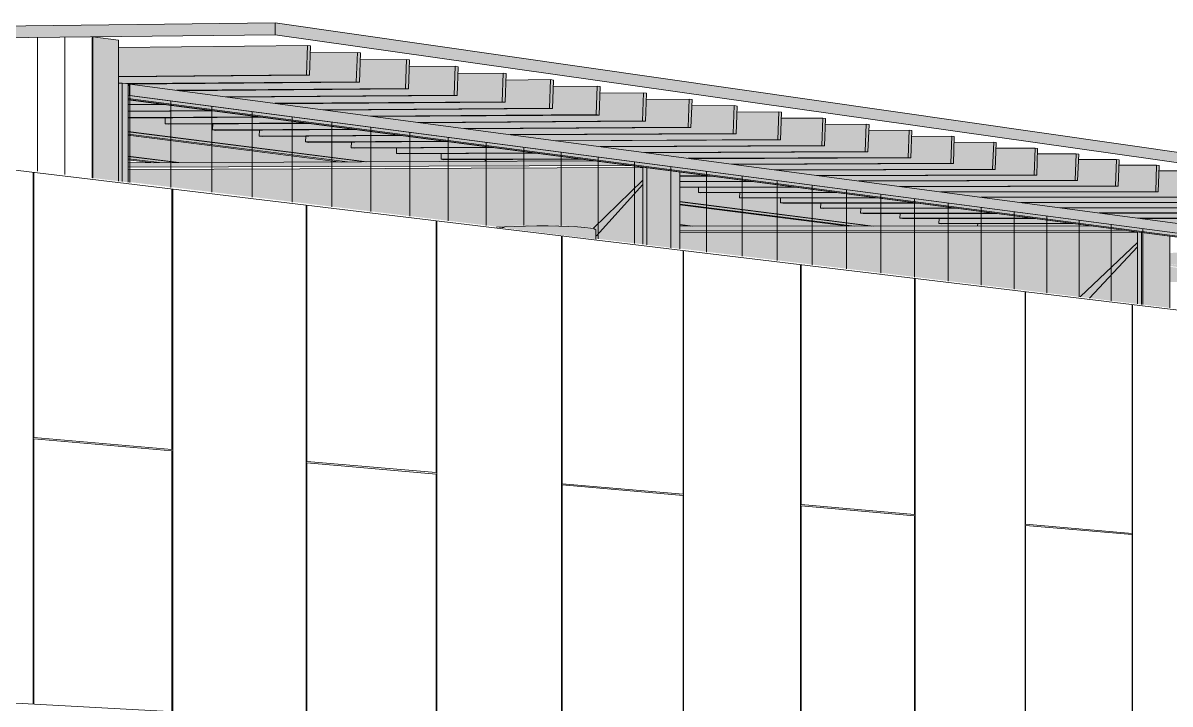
# Model space of a CAD drawing. Header units: inches. Extents: x 31213 to 31218, y -65 to 66.
# Drawn here: x 31213.846 to 31213.957, y 66.0422 to 66.108 of the extents above; entities that cross this region are included whole.
import ezdxf

# ---------------------------------------------------------------- set-up
doc = ezdxf.new("R2010")
doc.units = ezdxf.units.IN
doc.header["$MEASUREMENT"] = 0
for name, color, linetype, lineweight in [('A-GLAZ-CURT', 52, 'Continuous', 9), ('A-GLAZ-CWMG', 51, 'Continuous', 9), ('A-ROOF', 132, 'Continuous', 13), ('A-WALL', 113, 'Continuous', 13), ('A-WALL-PATT', 111, 'Continuous', 13), ('G-IMPT', 8, 'Continuous', 9), ('L-SITE-WALL', 31, 'Continuous', 13), ('S-BEAM', 12, 'Continuous', 9), ('S-COLS', 52, 'Continuous', 9)]:
    doc.layers.add(name, color=color, linetype=linetype, lineweight=lineweight)

# ---------------------------------------------------------------- blocks, each defined once
blk = doc.blocks.new('FP_1-Looking North East')
at = {"layer": 'A-WALL-PATT', "lineweight": 9}
for p, q in [((31213.84702, 66.06779), (31213.84702, 66.09355)), ((31213.84709, 66.06792), (31213.84709, 66.09354)), ((31213.86046, 66.06675), (31213.86046, 66.09193)), ((31213.86053, 66.06661), (31213.86053, 66.09192)), ((31213.87345, 66.06549), (31213.87345, 66.09037)), ((31213.87352, 66.06561), (31213.87352, 66.09036)), ((31213.886, 66.06452), (31213.886, 66.08886)), ((31213.88607, 66.06439), (31213.88607, 66.08885)), ((31213.89815, 66.06334), (31213.89815, 66.0874)), ((31213.89821, 66.06345), (31213.89821, 66.08739)), ((31213.90989, 66.06243), (31213.90989, 66.08598)), ((31213.90995, 66.06231), (31213.90995, 66.08598)), ((31213.92127, 66.06132), (31213.92127, 66.08462)), ((31213.92133, 66.06144), (31213.92133, 66.08461)), ((31213.93229, 66.06048), (31213.93229, 66.08329)), ((31213.93234, 66.06035), (31213.93234, 66.08328)), ((31213.94297, 66.05943), (31213.94297, 66.08201)), ((31213.94302, 66.05954), (31213.94302, 66.082)), ((31213.95332, 66.05864), (31213.95332, 66.08076)), ((31213.95337, 66.05852), (31213.95337, 66.08075)), ((31213.84702, 66.04217), (31213.84702, 66.06779)), ((31213.84709, 66.06792), (31213.86046, 66.06675)), ((31213.86046, 66.06662), (31213.84709, 66.06779)), ((31213.84709, 66.04217), (31213.84709, 66.06779)), ((31213.86046, 66.04144), (31213.86046, 66.06662)), ((31213.86053, 66.04144), (31213.86053, 66.06661)), ((31213.87345, 66.04074), (31213.87345, 66.06549)), ((31213.87352, 66.06561), (31213.886, 66.06452)), ((31213.87352, 66.06548), (31213.886, 66.06439)), ((31213.87352, 66.04073), (31213.87352, 66.06548)), ((31213.886, 66.04006), (31213.886, 66.06439)), ((31213.88607, 66.04005), (31213.88607, 66.06439)), ((31213.89815, 66.0394), (31213.89815, 66.06334)), ((31213.89821, 66.06345), (31213.90989, 66.06243)), ((31213.90989, 66.06231), (31213.89821, 66.06333)), ((31213.89821, 66.03939), (31213.89821, 66.06333)), ((31213.90989, 66.03876), (31213.90989, 66.06231)), ((31213.90995, 66.03876), (31213.90995, 66.06231)), ((31213.92127, 66.03814), (31213.92127, 66.06132)), ((31213.92133, 66.06144), (31213.93229, 66.06048)), ((31213.92133, 66.06131), (31213.93229, 66.06036)), ((31213.92133, 66.03814), (31213.92133, 66.06131)), ((31213.93229, 66.03755), (31213.93229, 66.06036)), ((31213.93234, 66.03754), (31213.93234, 66.06035)), ((31213.94297, 66.03697), (31213.94297, 66.05943)), ((31213.94302, 66.05954), (31213.95332, 66.05864)), ((31213.95332, 66.05853), (31213.94302, 66.05942)), ((31213.94302, 66.03696), (31213.94302, 66.05942)), ((31213.95332, 66.01417), (31213.95332, 66.05853)), ((31213.95337, 66.0364), (31213.95337, 66.05852))]:
    blk.add_line(p, q, dxfattribs=at)
blk = doc.blocks.new('FP_6-Looking North East')
at = {"layer": 'A-WALL-PATT', "lineweight": 9}
for p, q in [((31213.84744, 66.09364), (31213.84744, 66.10659)), ((31213.85009, 66.09332), (31213.85009, 66.10662)), ((31213.85274, 66.093), (31213.85274, 66.10665))]:
    blk.add_line(p, q, dxfattribs=at)
blk = doc.blocks.new('FP_15-Looking North East')
at = {"layer": 'A-WALL-PATT', "lineweight": 9}
for p, q in [((31213.85637, 66.09256), (31213.85637, 66.10097)), ((31213.86036, 66.09208), (31213.86036, 66.10044)), ((31213.86431, 66.09161), (31213.86431, 66.09993)), ((31213.86822, 66.09114), (31213.86822, 66.09941)), ((31213.87209, 66.09067), (31213.87209, 66.0989)), ((31213.87592, 66.09021), (31213.87592, 66.0984)), ((31213.87971, 66.08975), (31213.87971, 66.0979)), ((31213.88346, 66.0893), (31213.88346, 66.09741)), ((31213.88717, 66.08885), (31213.88717, 66.09692)), ((31213.89085, 66.08841), (31213.89085, 66.09644)), ((31213.89449, 66.08839), (31213.89449, 66.09596)), ((31213.8981, 66.08838), (31213.8981, 66.09549)), ((31213.90167, 66.08711), (31213.90167, 66.09502)), ((31213.9052, 66.08668), (31213.9052, 66.09455)), ((31213.90871, 66.08626), (31213.90871, 66.09409)), ((31213.91217, 66.08584), (31213.91217, 66.09364)), ((31213.91561, 66.08543), (31213.91561, 66.09318)), ((31213.91901, 66.08502), (31213.91901, 66.09274)), ((31213.92237, 66.08461), (31213.92237, 66.0923)), ((31213.92571, 66.08421), (31213.92571, 66.09186)), ((31213.92902, 66.08381), (31213.92902, 66.09142)), ((31213.93229, 66.08342), (31213.93229, 66.09099)), ((31213.93553, 66.08303), (31213.93553, 66.09057)), ((31213.93874, 66.08264), (31213.93874, 66.09014)), ((31213.94193, 66.08226), (31213.94193, 66.08973)), ((31213.94508, 66.08188), (31213.94508, 66.08931)), ((31213.9482, 66.0815), (31213.9482, 66.0889)), ((31213.9513, 66.08113), (31213.9513, 66.08849)), ((31213.95437, 66.08076), (31213.95437, 66.08809))]:
    blk.add_line(p, q, dxfattribs=at)

msp = doc.modelspace()

# ---------------------------------------------------------------- hatches: boundary and pattern name
at = {"layer": 'A-GLAZ-CWMG'}
for points in [[(31213.85563, 66.09265), (31213.85563, 66.10217), (31213.8553, 66.10215), (31213.8553, 66.09269)], [(31213.85621, 66.09258), (31213.85621, 66.10209), (31213.85563, 66.10217), (31213.85563, 66.09265), (31213.85597, 66.09261)], [(31214.20784, 66.05456), (31214.20784, 66.05478), (31213.85635, 66.10099), (31213.85633, 66.10192), (31213.85621, 66.10194), (31213.85621, 66.10058), (31214.20678, 66.0547)], [(31213.85637, 66.10203), (31213.85637, 66.10207), (31213.85635, 66.10204), (31213.85635, 66.10204)], [(31214.20829, 66.05472), (31214.20829, 66.05532), (31213.85637, 66.10207), (31213.85637, 66.10097), (31214.20678, 66.05492)], [(31214.2079, 66.05455), (31214.2079, 66.0546), (31213.85621, 66.10067), (31213.85621, 66.10057), (31214.20678, 66.0547)]]:
    msp.add_hatch(color=256, dxfattribs=at).paths.add_polyline_path(points, flags=0)
at = {"layer": 'A-ROOF'}
for points in [[(31213.51675, 66.103), (31213.87045, 66.10684), (31213.87045, 66.10798), (31213.51675, 66.10391)], [(31214.22036, 66.05728), (31214.22036, 66.05789), (31213.87045, 66.10798), (31213.87045, 66.10684), (31214.20675, 66.05921)]]:
    msp.add_hatch(color=256, dxfattribs=at).paths.add_polyline_path(points, flags=0)
at = {"layer": 'A-WALL', "transparency": 33554573}
msp.add_hatch(color=256, dxfattribs=at).paths.add_polyline_path([(31213.85558, 66.09266), (31213.85558, 66.10214), (31213.8553, 66.10212), (31213.8553, 66.09269)], flags=0)
at = {"layer": 'G-IMPT'}
for points in [[(31213.89261, 66.08815), (31213.89261, 66.08828), (31213.89185, 66.08824)], [(31213.90145, 66.08708), (31213.90145, 66.08799), (31213.90129, 66.08807), (31213.90094, 66.08814), (31213.89969, 66.08826), (31213.89789, 66.08834), (31213.89532, 66.08835), (31213.8936, 66.08832), (31213.89261, 66.08828), (31213.89261, 66.08815), (31213.90135, 66.08709)]]:
    msp.add_hatch(color=256, dxfattribs=at).paths.add_polyline_path(points, flags=0)
at = {"layer": 'L-SITE-WALL'}
msp.add_hatch(color=256, dxfattribs=at).paths.add_polyline_path([(31213.8553, 66.09269), (31213.8553, 66.10631), (31213.85282, 66.10665), (31213.85282, 66.09299)], flags=0)
at = {"layer": 'S-BEAM'}
for points in [[(31213.8553, 66.1028), (31213.87347, 66.10296), (31213.87357, 66.10581), (31213.8553, 66.10559), (31213.8553, 66.10328)], [(31213.85605, 66.10212), (31213.87829, 66.1023), (31213.87839, 66.10513), (31213.87385, 66.10508), (31213.87377, 66.10292), (31213.85531, 66.10276), (31213.85531, 66.10215), (31213.85563, 66.10217), (31213.85597, 66.10213)], [(31213.87377, 66.10292), (31213.87387, 66.10576), (31213.87357, 66.10581), (31213.87347, 66.10296)], [(31213.87859, 66.10226), (31213.87869, 66.10509), (31213.87839, 66.10513), (31213.87829, 66.1023)], [(31213.8609, 66.10147), (31213.88305, 66.10165), (31213.88315, 66.10446), (31213.87867, 66.10441), (31213.87859, 66.10226), (31213.85656, 66.10205), (31213.85795, 66.10187)], [(31213.88334, 66.10161), (31213.88344, 66.10442), (31213.88315, 66.10446), (31213.88305, 66.10165)], [(31213.86568, 66.10084), (31213.88775, 66.101), (31213.88785, 66.1038), (31213.88342, 66.10376), (31213.88335, 66.10161), (31213.8612, 66.10144), (31213.86473, 66.10096)], [(31213.8704, 66.10021), (31213.89239, 66.10037), (31213.89249, 66.10314), (31213.88812, 66.1031), (31213.88804, 66.10097), (31213.86598, 66.1008), (31213.86741, 66.10061)], [(31213.88804, 66.10096), (31213.88814, 66.10375), (31213.88785, 66.1038), (31213.88775, 66.101)], [(31213.89268, 66.10033), (31213.89278, 66.1031), (31213.89249, 66.10314), (31213.89239, 66.10037)], [(31213.87507, 66.09959), (31213.89698, 66.09974), (31213.89708, 66.1025), (31213.89276, 66.10246), (31213.89268, 66.10033), (31213.8707, 66.10017), (31213.87349, 66.0998)], [(31213.87967, 66.09898), (31213.9015, 66.09912), (31213.9016, 66.10186), (31213.89734, 66.10182), (31213.89726, 66.0997), (31213.87536, 66.09955), (31213.87665, 66.09938)], [(31213.89726, 66.0997), (31213.89736, 66.10246), (31213.89708, 66.1025), (31213.89698, 66.09974)], [(31213.90178, 66.09908), (31213.90188, 66.10182), (31213.9016, 66.10186), (31213.9015, 66.09912)], [(31213.88422, 66.09837), (31213.90597, 66.09851), (31213.90607, 66.10123), (31213.90186, 66.1012), (31213.90178, 66.09908), (31213.87996, 66.09894), (31213.88329, 66.0985)], [(31213.90625, 66.09847), (31213.90635, 66.10119), (31213.90607, 66.10123), (31213.90597, 66.09851), (31213.90607, 66.09849)], [(31213.85622, 66.10011), (31213.85952, 66.10013), (31213.85622, 66.10057)], [(31213.85622, 66.09946), (31213.86422, 66.09952), (31213.85981, 66.1001), (31213.85622, 66.10007), (31213.85622, 66.09999)], [(31213.88872, 66.09778), (31213.91039, 66.0979), (31213.91049, 66.10061), (31213.90633, 66.10058), (31213.90625, 66.09847), (31213.88451, 66.09834), (31213.88662, 66.09806)], [(31213.89316, 66.09719), (31213.91475, 66.0973), (31213.91485, 66.09999), (31213.91074, 66.09996), (31213.91066, 66.09787), (31213.889, 66.09774), (31213.891, 66.09747)], [(31213.91066, 66.09786), (31213.91076, 66.10057), (31213.91049, 66.10061), (31213.91039, 66.0979)], [(31213.91502, 66.09727), (31213.91512, 66.09995), (31213.91485, 66.09999), (31213.91475, 66.0973)], [(31213.85622, 66.09883), (31213.86887, 66.09891), (31213.86451, 66.09948), (31213.85622, 66.09942), (31213.85622, 66.09939)], [(31213.85979, 66.09822), (31213.87346, 66.09831), (31213.86916, 66.09887), (31213.85981, 66.09878), (31213.8598, 66.0985)], [(31213.89755, 66.0966), (31213.91906, 66.09671), (31213.91916, 66.09939), (31213.9151, 66.09936), (31213.91502, 66.09727), (31213.89344, 66.09715), (31213.89446, 66.09702)], [(31213.90189, 66.09603), (31213.92332, 66.09613), (31213.92341, 66.09879), (31213.9194, 66.09876), (31213.91933, 66.09668), (31213.89782, 66.09657), (31213.89976, 66.09631)], [(31213.91932, 66.09668), (31213.91942, 66.09935), (31213.91916, 66.09939), (31213.91906, 66.09671)], [(31213.92358, 66.09609), (31213.92368, 66.09875), (31213.92341, 66.09879), (31213.92332, 66.09613)], [(31213.86438, 66.09764), (31213.87787, 66.09773), (31213.87374, 66.09827), (31213.8644, 66.09819)], [(31213.8689, 66.09705), (31213.88225, 66.09716), (31213.87827, 66.09768), (31213.86892, 66.0976)], [(31213.90617, 66.09546), (31213.92752, 66.09555), (31213.92762, 66.09819), (31213.92366, 66.09817), (31213.92358, 66.0961), (31213.90216, 66.09599), (31213.90414, 66.09573)], [(31213.9104, 66.0949), (31213.93168, 66.09498), (31213.93177, 66.09761), (31213.92786, 66.09759), (31213.92778, 66.09552), (31213.90644, 66.09543), (31213.90852, 66.09515)], [(31213.92778, 66.09552), (31213.92788, 66.09816), (31213.92762, 66.09819), (31213.92752, 66.09555)], [(31213.93193, 66.09495), (31213.93203, 66.09757), (31213.93177, 66.09761), (31213.93168, 66.09498)], [(31213.87338, 66.09648), (31213.8869, 66.09655), (31213.88275, 66.09709), (31213.8734, 66.09702)], [(31213.8778, 66.09591), (31213.89127, 66.09598), (31213.88717, 66.09652), (31213.87782, 66.09645)], [(31213.91459, 66.09434), (31213.93578, 66.09442), (31213.93588, 66.09703), (31213.93201, 66.09701), (31213.93194, 66.09495), (31213.91067, 66.09486), (31213.91144, 66.09476)], [(31213.91872, 66.09379), (31213.93984, 66.09386), (31213.93994, 66.09646), (31213.93612, 66.09644), (31213.93604, 66.09439), (31213.91485, 66.09431), (31213.91556, 66.09421)], [(31213.93604, 66.09439), (31213.93613, 66.09699), (31213.93588, 66.09703), (31213.93578, 66.09442)], [(31213.94009, 66.09383), (31213.94019, 66.09642), (31213.93994, 66.09646), (31213.93984, 66.09386)], [(31213.88217, 66.09535), (31213.89559, 66.09541), (31213.89154, 66.09594), (31213.88219, 66.09588)], [(31213.88649, 66.0948), (31213.89977, 66.09486), (31213.89586, 66.09538), (31213.8865, 66.09532)], [(31213.92281, 66.09325), (31213.94385, 66.09331), (31213.94395, 66.09589), (31213.94017, 66.09588), (31213.9401, 66.09383), (31213.91898, 66.09376), (31213.92166, 66.0934)], [(31213.92685, 66.09271), (31213.94781, 66.09277), (31213.94791, 66.09534), (31213.94418, 66.09532), (31213.9441, 66.09328), (31213.92307, 66.09322), (31213.92604, 66.09282)], [(31213.9441, 66.09328), (31213.94419, 66.09586), (31213.94395, 66.09589), (31213.94385, 66.09331)], [(31213.94806, 66.09274), (31213.94816, 66.0953), (31213.94791, 66.09534), (31213.94781, 66.09277)], [(31213.85623, 66.09403), (31213.90472, 66.09421), (31213.90139, 66.09465), (31213.85623, 66.09446)], [(31213.90152, 66.08742), (31213.906, 66.09235), (31213.906, 66.09401), (31213.85623, 66.09383), (31213.85623, 66.09262), (31213.89192, 66.08829), (31213.89367, 66.08838), (31213.89583, 66.08842), (31213.89796, 66.0884), (31213.89977, 66.08832), (31213.90101, 66.0882), (31213.90137, 66.08812), (31213.90152, 66.08804)], [(31213.89077, 66.09461), (31213.90124, 66.09467), (31213.90013, 66.09482), (31213.89077, 66.09476), (31213.89077, 66.09468)], [(31213.93085, 66.09218), (31213.95173, 66.09223), (31213.95183, 66.09478), (31213.94814, 66.09477), (31213.94806, 66.09274), (31213.92711, 66.09268), (31213.92765, 66.09261)], [(31213.9348, 66.09166), (31213.95561, 66.0917), (31213.9557, 66.09424), (31213.95205, 66.09422), (31213.95198, 66.0922), (31213.9311, 66.09215), (31213.93159, 66.09208)], [(31213.95197, 66.0922), (31213.95207, 66.09475), (31213.95183, 66.09478), (31213.95173, 66.09223)], [(31213.95584, 66.09167), (31213.95594, 66.0942), (31213.9557, 66.09424), (31213.95561, 66.0917)], [(31213.90958, 66.0932), (31213.91238, 66.09321), (31213.90958, 66.09358)], [(31213.90958, 66.09266), (31213.91646, 66.09268), (31213.91264, 66.09318), (31213.90958, 66.09317), (31213.90958, 66.09314)], [(31213.9387, 66.09114), (31213.95943, 66.09118), (31213.95953, 66.0937), (31213.95592, 66.09369), (31213.95585, 66.09167), (31213.93524, 66.0916), (31213.93548, 66.09157)], [(31213.94256, 66.09062), (31213.96322, 66.09066), (31213.96331, 66.09317), (31213.95975, 66.09315), (31213.95967, 66.09115), (31213.93909, 66.09109), (31213.93933, 66.09105)], [(31213.90959, 66.09212), (31213.92049, 66.09215), (31213.91672, 66.09265), (31213.90959, 66.09261)], [(31213.91138, 66.0916), (31213.92448, 66.09163), (31213.92075, 66.09212), (31213.9114, 66.09209)], [(31213.94638, 66.09012), (31213.96696, 66.09015), (31213.96705, 66.09264), (31213.96353, 66.09263), (31213.96346, 66.09063), (31213.9429, 66.09058), (31213.94356, 66.09049)], [(31213.95015, 66.08962), (31213.97066, 66.08964), (31213.97075, 66.09212), (31213.96727, 66.09211), (31213.9672, 66.09012), (31213.94667, 66.09008), (31213.94691, 66.09005)], [(31213.91536, 66.09109), (31213.92842, 66.09112), (31213.92473, 66.0916), (31213.91538, 66.09157)], [(31213.91931, 66.09058), (31213.93232, 66.09061), (31213.92867, 66.09109), (31213.91932, 66.09106)], [(31213.95388, 66.08912), (31213.97432, 66.08914), (31213.97441, 66.0916), (31213.97097, 66.09159), (31213.97089, 66.08961), (31213.9504, 66.08958), (31213.95233, 66.08933)], [(31213.95758, 66.08863), (31213.97794, 66.08864), (31213.97803, 66.09109), (31213.97462, 66.09109), (31213.97455, 66.08911), (31213.95431, 66.08906), (31213.95671, 66.08874)], [(31213.9232, 66.09008), (31213.93617, 66.0901), (31213.93256, 66.09058), (31213.92322, 66.09055)], [(31213.92706, 66.08959), (31213.93998, 66.0896), (31213.93641, 66.09007), (31213.92708, 66.09005)], [(31213.93087, 66.0891), (31213.94357, 66.08913), (31213.94022, 66.08957), (31213.93089, 66.08956)], [(31213.93465, 66.08861), (31213.94748, 66.08862), (31213.94399, 66.08908), (31213.93466, 66.08907), (31213.93466, 66.08893)], [(31213.93838, 66.08836), (31213.94942, 66.08837), (31213.94771, 66.08859), (31213.93839, 66.08858), (31213.93839, 66.08837)], [(31213.90961, 66.08793), (31213.95262, 66.08794), (31213.94943, 66.08836), (31213.90961, 66.08834), (31213.90961, 66.08807)], [(31213.9492, 66.08139), (31213.95385, 66.08635), (31213.95385, 66.08777), (31213.90961, 66.08776), (31213.90961, 66.08618), (31213.94357, 66.08207)]]:
    msp.add_hatch(color=256, dxfattribs=at).paths.add_polyline_path(points, flags=0)
h = msp.add_hatch(color=256, dxfattribs=at)
h.paths.add_polyline_path([(31214.17451, 66.05783), (31214.17451, 66.05799), (31214.17291, 66.05802), (31214.17291, 66.05819), (31214.1713, 66.05823), (31214.1713, 66.0584), (31214.16967, 66.05844), (31214.16967, 66.05861), (31214.16873, 66.05862), (31214.16873, 66.05791), (31214.17451, 66.05783)], flags=0)
h.paths.add_polyline_path([(31214.1545, 66.06044), (31214.1545, 66.06057), (31214.15275, 66.06061), (31214.15275, 66.0608), (31214.15099, 66.06083), (31214.15099, 66.06103), (31214.14921, 66.06106), (31214.14921, 66.06126), (31214.14743, 66.06129), (31214.14743, 66.06149), (31214.14709, 66.06149), (31214.14709, 66.06059), (31214.1476, 66.06053), (31214.1545, 66.06044)], flags=0)
h.paths.add_polyline_path([(31214.13263, 66.06329), (31214.13262, 66.0634), (31214.13071, 66.06344), (31214.13071, 66.06365), (31214.12878, 66.06369), (31214.12878, 66.0639), (31214.12683, 66.06394), (31214.12683, 66.06415), (31214.12487, 66.06419), (31214.12487, 66.06441), (31214.1233, 66.06442), (31214.1233, 66.06361), (31214.12512, 66.06338), (31214.13262, 66.06329)], flags=0)
h.paths.add_polyline_path([(31214.10862, 66.06643), (31214.10861, 66.06651), (31214.1065, 66.06655), (31214.1065, 66.06678), (31214.10438, 66.06682), (31214.10438, 66.06706), (31214.10224, 66.06709), (31214.10224, 66.06734), (31214.10008, 66.06737), (31214.10008, 66.06761), (31214.0979, 66.06765), (31214.0979, 66.0679), (31214.09702, 66.06788), (31214.09702, 66.06694), (31214.10042, 66.06651), (31214.10861, 66.06643)], flags=0)
h.paths.add_polyline_path([(31214.08215, 66.0699), (31214.08214, 66.06994), (31214.07981, 66.06997), (31214.07981, 66.07024), (31214.07746, 66.07028), (31214.07746, 66.07054), (31214.07509, 66.07059), (31214.07509, 66.07085), (31214.0727, 66.07089), (31214.0727, 66.07116), (31214.07029, 66.0712), (31214.07029, 66.07147), (31214.06786, 66.07152), (31214.06786, 66.07179), (31214.06783, 66.07179), (31214.06786, 66.07064), (31214.07315, 66.06997), (31214.08214, 66.0699)], flags=0)
h.paths.add_polyline_path([(31214.05032, 66.07376), (31214.05021, 66.07378), (31214.05021, 66.07407), (31214.0476, 66.07411), (31214.0476, 66.07441), (31214.04496, 66.07445), (31214.04496, 66.07475), (31214.0423, 66.07479), (31214.0423, 66.0751), (31214.03962, 66.07514), (31214.03962, 66.07545), (31214.03691, 66.07548), (31214.03691, 66.0758), (31214.03522, 66.07581), (31214.03522, 66.07478), (31214.04289, 66.07381), (31214.05021, 66.07376)], flags=0)
h.paths.add_polyline_path([(31214.01722, 66.07806), (31214.01722, 66.07835), (31214.01429, 66.07839), (31214.01429, 66.07873), (31214.01135, 66.07877), (31214.01135, 66.07911), (31214.00837, 66.07915), (31214.00837, 66.0795), (31214.00536, 66.07953), (31214.00536, 66.07989), (31214.00232, 66.07992), (31214.00232, 66.08028), (31213.99926, 66.08032), (31213.99926, 66.08068), (31213.99855, 66.08068), (31213.99855, 66.07943), (31214.00912, 66.07809), (31214.01722, 66.07806)], flags=0)
h.paths.add_polyline_path([(31213.9802, 66.08289), (31213.9802, 66.08316), (31213.97691, 66.08319), (31213.97691, 66.08358), (31213.97359, 66.08361), (31213.97359, 66.08401), (31213.97023, 66.08405), (31213.97023, 66.08445), (31213.96684, 66.08448), (31213.96684, 66.08489), (31213.96341, 66.08492), (31213.96341, 66.08534), (31213.95995, 66.08537), (31213.95995, 66.08579), (31213.95702, 66.08576), (31213.95702, 66.0847), (31213.97118, 66.08291), (31213.9802, 66.08289)], flags=0)
h.paths.add_polyline_path([(31213.92827, 66.08835), (31213.93839, 66.08837), (31213.93838, 66.08859), (31213.93465, 66.08861), (31213.93465, 66.08907), (31213.93088, 66.0891), (31213.93088, 66.08956), (31213.92706, 66.08959), (31213.92706, 66.09006), (31213.92321, 66.09008), (31213.92321, 66.09056), (31213.91931, 66.09058), (31213.91931, 66.09107), (31213.91561, 66.09106), (31213.91537, 66.09109), (31213.91537, 66.09158), (31213.91163, 66.09157), (31213.91138, 66.0916), (31213.91138, 66.0921), (31213.90959, 66.09209), (31213.90959, 66.09072), (31213.92812, 66.08837)], flags=0)
h.paths.add_polyline_path([(31213.87931, 66.09456), (31213.89077, 66.09461), (31213.89076, 66.09478), (31213.88664, 66.09478), (31213.88649, 66.0948), (31213.88649, 66.09534), (31213.88226, 66.09534), (31213.88217, 66.09535), (31213.88217, 66.0959), (31213.87788, 66.0959), (31213.8778, 66.09591), (31213.8778, 66.09647), (31213.8735, 66.09647), (31213.87338, 66.09648), (31213.87338, 66.09705), (31213.86912, 66.09703), (31213.86891, 66.09706), (31213.86891, 66.09763), (31213.86466, 66.0976), (31213.86438, 66.09764), (31213.86438, 66.09822), (31213.86008, 66.09819), (31213.8598, 66.09823), (31213.8598, 66.09882), (31213.85622, 66.09879), (31213.85622, 66.09749), (31213.87842, 66.09467)], flags=0)
h = msp.add_hatch(color=256, dxfattribs=at)
h.paths.add_polyline_path([(31214.14748, 66.06053), (31214.14709, 66.06058), (31214.14709, 66.06053)], flags=0)
h.paths.add_polyline_path([(31214.12499, 66.06338), (31214.1233, 66.06359), (31214.1233, 66.06344), (31214.12369, 66.06339), (31214.12444, 66.06339)], flags=0)
h.paths.add_polyline_path([(31214.10029, 66.06651), (31214.09702, 66.06693), (31214.09702, 66.06677), (31214.09894, 66.06653), (31214.09977, 66.06652)], flags=0)
h.paths.add_polyline_path([(31214.07302, 66.06997), (31214.06783, 66.07063), (31214.06783, 66.07046), (31214.07162, 66.06998)], flags=0)
h.paths.add_polyline_path([(31214.04275, 66.07381), (31214.03522, 66.07476), (31214.03522, 66.07459), (31214.0413, 66.07382), (31214.04231, 66.07381)], flags=0)
h.paths.add_polyline_path([(31214.00897, 66.07809), (31213.99855, 66.07941), (31213.99855, 66.07923), (31214.00746, 66.0781), (31214.0086, 66.07809)], flags=0)
h.paths.add_polyline_path([(31213.97103, 66.08291), (31213.95702, 66.08468), (31213.95702, 66.08448), (31213.96946, 66.08291), (31213.97074, 66.08291)], flags=0)
h.paths.add_polyline_path([(31213.92647, 66.08835), (31213.92794, 66.08837), (31213.90959, 66.0907), (31213.90959, 66.09048), (31213.92606, 66.0884)], flags=0)
h.paths.add_polyline_path([(31213.87744, 66.09455), (31213.87911, 66.09456), (31213.85622, 66.09747), (31213.85622, 66.09723), (31213.8735, 66.09505)], flags=0)
h = msp.add_hatch(color=256, dxfattribs=at)
h.paths.add_polyline_path([(31214.09839, 66.06654), (31214.09705, 66.06671), (31214.09705, 66.06655), (31214.09709, 66.06655)], flags=0)
h.paths.add_polyline_path([(31214.07105, 66.06999), (31214.06785, 66.0704), (31214.06785, 66.07002), (31214.07077, 66.07)], flags=0)
h.paths.add_polyline_path([(31214.0407, 66.07383), (31214.03524, 66.07452), (31214.03524, 66.07386), (31214.04006, 66.07383)], flags=0)
h.paths.add_polyline_path([(31214.00684, 66.07811), (31213.99857, 66.07916), (31213.99857, 66.07815), (31214.00498, 66.07812)], flags=0)
h.paths.add_polyline_path([(31213.96881, 66.08292), (31213.95704, 66.08441), (31213.95704, 66.08294), (31213.96114, 66.08293)], flags=0)
h.paths.add_polyline_path([(31213.91082, 66.08834), (31213.92562, 66.08838), (31213.90961, 66.0904), (31213.90961, 66.08849), (31213.91056, 66.08837)], flags=0)
h.paths.add_polyline_path([(31213.86115, 66.09449), (31213.87673, 66.09456), (31213.85623, 66.09715), (31213.85623, 66.09509), (31213.85961, 66.09468)], flags=0)
h = msp.add_hatch(color=256, dxfattribs=at)
h.paths.add_polyline_path([(31213.90961, 66.08834), (31213.91049, 66.08836), (31213.90961, 66.08847), (31213.90961, 66.08837)], flags=0)
h.paths.add_polyline_path([(31213.85925, 66.09448), (31213.86094, 66.09449), (31213.85623, 66.09507), (31213.85623, 66.09485)], flags=0)
h = msp.add_hatch(color=256, dxfattribs=at)
h.paths.add_polyline_path([(31213.91066, 66.08834), (31213.91082, 66.08834), (31213.91049, 66.08836)], flags=0)
h.paths.add_polyline_path([(31213.86098, 66.09448), (31213.86091, 66.09451), (31213.86094, 66.09449)], flags=0)
h = msp.add_hatch(color=256, dxfattribs=at)
h.paths.add_polyline_path([(31213.92811, 66.08835), (31213.92811, 66.08837), (31213.92796, 66.08837)], flags=0)
h.paths.add_polyline_path([(31213.87915, 66.09456), (31213.87931, 66.09456), (31213.87825, 66.09467)], flags=0)
at = {"layer": 'S-COLS'}
for points in [[(31213.9064, 66.08654), (31213.9064, 66.09399), (31213.906, 66.09404), (31213.906, 66.08659)], [(31213.90957, 66.08616), (31213.90957, 66.09357), (31213.9064, 66.09399), (31213.9064, 66.08654), (31213.90852, 66.08628)], [(31213.906, 66.08659), (31213.906, 66.0928), (31213.90123, 66.08815), (31213.90137, 66.08812), (31213.90152, 66.08804), (31213.90152, 66.08713), (31213.90577, 66.08662)], [(31213.95423, 66.08078), (31213.95423, 66.08773), (31213.95385, 66.08778), (31213.95385, 66.08082)], [(31213.95699, 66.08044), (31213.95699, 66.08737), (31213.95423, 66.08773), (31213.95423, 66.08078)], [(31213.95385, 66.08082), (31213.95385, 66.08676), (31213.94829, 66.0815), (31213.95233, 66.08101)]]:
    msp.add_hatch(color=256, dxfattribs=at).paths.add_polyline_path(points, flags=0)

# ---------------------------------------------------------------- linework, layer by layer
at = {"layer": 'A-GLAZ-CWMG'}
for p, q in [((31213.8553, 66.10215), (31213.85563, 66.10217)), ((31213.85563, 66.10217), (31213.85621, 66.10209)), ((31213.85563, 66.10217), (31213.85563, 66.09265)), ((31213.85621, 66.10209), (31213.85621, 66.09258)), ((31213.85637, 66.10207), (31213.85621, 66.10206)), ((31213.85621, 66.10204), (31213.8563, 66.10204)), ((31213.85635, 66.10192), (31213.85621, 66.10194)), ((31213.8563, 66.10204), (31213.85635, 66.10204)), ((31213.85635, 66.10204), (31213.85635, 66.10099)), ((31213.85637, 66.10097), (31213.85637, 66.10207)), ((31214.20829, 66.05532), (31213.85637, 66.10207)), ((31214.2079, 66.0546), (31213.85621, 66.10067)), ((31213.85635, 66.10099), (31213.85633, 66.10099)), ((31213.85633, 66.10099), (31213.85633, 66.10097)), ((31213.85633, 66.10097), (31213.85637, 66.10097)), ((31214.20826, 66.05472), (31213.85633, 66.10097)), ((31214.20829, 66.05472), (31213.85637, 66.10097)), ((31214.2079, 66.05455), (31213.85621, 66.10057)), ((31214.20783, 66.05455), (31213.85621, 66.10055))]:
    msp.add_line(p, q, dxfattribs=at)
at = {"layer": 'A-ROOF'}
for p, q in [((31213.51675, 66.10391), (31213.87045, 66.10798)), ((31213.87045, 66.10798), (31214.22036, 66.05789)), ((31213.87045, 66.10798), (31213.87045, 66.10684)), ((31213.87045, 66.10684), (31213.51675, 66.103)), ((31214.22036, 66.05728), (31213.87045, 66.10684))]:
    msp.add_line(p, q, dxfattribs=at)
at = {"layer": 'A-WALL'}
for p, q in [((31213.85635, 66.10204), (31213.85621, 66.10205)), ((31213.85621, 66.10196), (31213.85635, 66.10194))]:
    msp.add_line(p, q, dxfattribs=at)
at = {"layer": 'G-IMPT'}
for p, q in [((31213.89261, 66.08828), (31213.89184, 66.08824)), ((31213.90146, 66.08797), (31213.90146, 66.08708))]:
    msp.add_line(p, q, dxfattribs=at)
msp.add_polyline3d([(31213.90146, 66.08797, 0), (31213.90145, 66.08799, 0), (31213.90129, 66.08807, 0), (31213.90094, 66.08814, 0), (31213.9004, 66.08821, 0), (31213.8997, 66.08826, 0), (31213.89885, 66.08831, 0), (31213.89789, 66.08834, 0), (31213.89685, 66.08836, 0), (31213.89576, 66.08836, 0), (31213.89467, 66.08835, 0), (31213.8936, 66.08832, 0), (31213.89261, 66.08828, 0)], dxfattribs=at)
at = {"layer": 'L-SITE-WALL'}
for p, q in [((31213.85282, 66.09299), (31213.85282, 66.10665)), ((31213.8553, 66.10631), (31213.85282, 66.10665)), ((31213.8553, 66.10631), (31213.8553, 66.09269)), ((31214.01272, 66.07362), (31213.84478, 66.09382)), ((31213.84478, 66.04229), (31213.94413, 66.0369))]:
    msp.add_line(p, q, dxfattribs=at)
at = {"layer": 'S-BEAM'}
for p, q in [((31213.8553, 66.10562), (31213.87357, 66.10581)), ((31213.87357, 66.10581), (31213.87347, 66.10296)), ((31213.87387, 66.10576), (31213.87357, 66.10581)), ((31213.87377, 66.10292), (31213.87387, 66.10576)), ((31213.87385, 66.10508), (31213.87839, 66.10513)), ((31213.87839, 66.10513), (31213.87829, 66.1023)), ((31213.87869, 66.10509), (31213.87839, 66.10513)), ((31213.87859, 66.10226), (31213.87869, 66.10509)), ((31213.87867, 66.10441), (31213.88315, 66.10446)), ((31213.88315, 66.10446), (31213.88305, 66.10165)), ((31213.88344, 66.10442), (31213.88315, 66.10446)), ((31213.88334, 66.10161), (31213.88344, 66.10442)), ((31213.8553, 66.1028), (31213.87347, 66.10296)), ((31213.8553, 66.10276), (31213.87377, 66.10292)), ((31213.87347, 66.10296), (31213.87377, 66.10292)), ((31213.88342, 66.10376), (31213.88785, 66.1038)), ((31213.88785, 66.1038), (31213.88775, 66.101)), ((31213.88814, 66.10375), (31213.88785, 66.1038)), ((31213.88804, 66.10096), (31213.88814, 66.10375)), ((31213.88812, 66.1031), (31213.89249, 66.10314)), ((31213.89249, 66.10314), (31213.89239, 66.10037)), ((31213.89278, 66.1031), (31213.89249, 66.10314)), ((31213.89268, 66.10033), (31213.89278, 66.1031)), ((31213.85605, 66.10212), (31213.87829, 66.1023)), ((31213.85621, 66.10207), (31213.87859, 66.10226)), ((31213.87829, 66.1023), (31213.87859, 66.10226)), ((31213.89276, 66.10246), (31213.89708, 66.1025)), ((31213.89708, 66.1025), (31213.89698, 66.09974)), ((31213.89736, 66.10246), (31213.89708, 66.1025)), ((31213.89726, 66.0997), (31213.89736, 66.10246)), ((31213.89734, 66.10182), (31213.9016, 66.10186)), ((31213.9016, 66.10186), (31213.9015, 66.09912)), ((31213.90188, 66.10182), (31213.9016, 66.10186)), ((31213.90178, 66.09908), (31213.90188, 66.10182)), ((31213.8609, 66.10147), (31213.88305, 66.10165)), ((31213.8612, 66.10143), (31213.88334, 66.10161)), ((31213.86568, 66.10084), (31213.88775, 66.101)), ((31213.86597, 66.1008), (31213.88804, 66.10096)), ((31213.88305, 66.10165), (31213.88334, 66.10161)), ((31213.88775, 66.101), (31213.88804, 66.10096)), ((31213.90186, 66.1012), (31213.90607, 66.10123)), ((31213.90607, 66.10123), (31213.90597, 66.09851)), ((31213.90635, 66.10119), (31213.90607, 66.10123)), ((31213.90625, 66.09847), (31213.90635, 66.10119)), ((31213.85622, 66.10011), (31213.85952, 66.10013)), ((31213.85622, 66.10007), (31213.85981, 66.10009)), ((31213.8704, 66.10021), (31213.89239, 66.10037)), ((31213.87069, 66.10017), (31213.89268, 66.10033)), ((31213.87507, 66.09959), (31213.89698, 66.09974)), ((31213.87535, 66.09955), (31213.89726, 66.0997)), ((31213.89239, 66.10037), (31213.89268, 66.10033)), ((31213.89698, 66.09974), (31213.89726, 66.0997)), ((31213.90633, 66.10058), (31213.91049, 66.10061)), ((31213.91049, 66.10061), (31213.91039, 66.0979)), ((31213.91076, 66.10057), (31213.91049, 66.10061)), ((31213.91066, 66.09786), (31213.91076, 66.10057)), ((31213.91074, 66.09996), (31213.91485, 66.09999)), ((31213.91485, 66.09999), (31213.91475, 66.0973)), ((31213.91512, 66.09995), (31213.91485, 66.09999)), ((31213.91502, 66.09727), (31213.91512, 66.09995)), ((31213.85622, 66.09946), (31213.86422, 66.09952)), ((31213.85622, 66.09942), (31213.86451, 66.09948)), ((31213.85622, 66.09883), (31213.86887, 66.09891)), ((31213.85622, 66.09879), (31213.86915, 66.09887)), ((31213.85979, 66.09822), (31213.85981, 66.09881)), ((31213.87967, 66.09898), (31213.9015, 66.09912)), ((31213.87996, 66.09894), (31213.90178, 66.09908)), ((31213.88422, 66.09837), (31213.90597, 66.09851)), ((31213.88451, 66.09834), (31213.90625, 66.09847)), ((31213.9015, 66.09912), (31213.90178, 66.09908)), ((31213.90597, 66.09851), (31213.90625, 66.09847)), ((31213.9151, 66.09936), (31213.91916, 66.09939)), ((31213.91916, 66.09939), (31213.91906, 66.09671)), ((31213.91942, 66.09935), (31213.91916, 66.09939)), ((31213.91932, 66.09668), (31213.91942, 66.09935)), ((31213.9194, 66.09876), (31213.92341, 66.09879)), ((31213.92341, 66.09879), (31213.92332, 66.09613)), ((31213.92368, 66.09875), (31213.92341, 66.09879)), ((31213.92358, 66.09609), (31213.92368, 66.09875)), ((31213.85622, 66.09749), (31213.87931, 66.09456)), ((31213.85622, 66.09747), (31213.87915, 66.09456)), ((31213.85979, 66.09822), (31213.87346, 66.09831)), ((31213.86008, 66.09819), (31213.85979, 66.09822)), ((31213.86008, 66.09819), (31213.87374, 66.09827)), ((31213.86438, 66.09764), (31213.8644, 66.09822)), ((31213.86438, 66.09764), (31213.87799, 66.09771)), ((31213.86466, 66.0976), (31213.86438, 66.09764)), ((31213.86466, 66.0976), (31213.87827, 66.09768)), ((31213.8689, 66.09705), (31213.86892, 66.09763)), ((31213.88872, 66.09778), (31213.91039, 66.0979)), ((31213.889, 66.09774), (31213.91066, 66.09786)), ((31213.91039, 66.0979), (31213.91066, 66.09786)), ((31213.92366, 66.09817), (31213.92762, 66.09819)), ((31213.92762, 66.09819), (31213.92752, 66.09555)), ((31213.92788, 66.09816), (31213.92762, 66.09819)), ((31213.92778, 66.09552), (31213.92788, 66.09816)), ((31213.92786, 66.09759), (31213.93177, 66.09761)), ((31213.93177, 66.09761), (31213.93168, 66.09498)), ((31213.93203, 66.09757), (31213.93177, 66.09761)), ((31213.93193, 66.09495), (31213.93203, 66.09757)), ((31213.85622, 66.09723), (31213.87744, 66.09455)), ((31213.87684, 66.09453), (31213.85622, 66.09714)), ((31213.8689, 66.09705), (31213.88247, 66.09713)), ((31213.86918, 66.09702), (31213.8689, 66.09705)), ((31213.86918, 66.09702), (31213.88275, 66.09709)), ((31213.87338, 66.09648), (31213.8734, 66.09704)), ((31213.87338, 66.09648), (31213.8869, 66.09655)), ((31213.87365, 66.09644), (31213.87338, 66.09648)), ((31213.87365, 66.09644), (31213.88717, 66.09651)), ((31213.8778, 66.09591), (31213.87782, 66.09647)), ((31213.89316, 66.09719), (31213.91475, 66.0973)), ((31213.89344, 66.09715), (31213.91502, 66.09727)), ((31213.89755, 66.0966), (31213.91906, 66.09671)), ((31213.89782, 66.09657), (31213.91932, 66.09668)), ((31213.91475, 66.0973), (31213.91502, 66.09727)), ((31213.91906, 66.09671), (31213.91932, 66.09668)), ((31213.93201, 66.09701), (31213.93588, 66.09703)), ((31213.93588, 66.09703), (31213.93578, 66.09442)), ((31213.93613, 66.09699), (31213.93588, 66.09703)), ((31213.93604, 66.09439), (31213.93613, 66.09699)), ((31213.93612, 66.09644), (31213.93994, 66.09646)), ((31213.93994, 66.09646), (31213.93984, 66.09386)), ((31213.94019, 66.09642), (31213.93994, 66.09646)), ((31213.94009, 66.09383), (31213.94019, 66.09642)), ((31213.85623, 66.09509), (31213.86114, 66.09449)), ((31213.8778, 66.09591), (31213.89127, 66.09598)), ((31213.87807, 66.09588), (31213.8778, 66.09591)), ((31213.87807, 66.09588), (31213.89154, 66.09594)), ((31213.88217, 66.09535), (31213.88219, 66.0959)), ((31213.88217, 66.09535), (31213.89559, 66.09541)), ((31213.88244, 66.09532), (31213.88217, 66.09535)), ((31213.88244, 66.09532), (31213.89586, 66.09538)), ((31213.88649, 66.0948), (31213.8865, 66.09534)), ((31213.90189, 66.09603), (31213.92332, 66.09613)), ((31213.90215, 66.09599), (31213.92358, 66.09609)), ((31213.90617, 66.09546), (31213.92752, 66.09555)), ((31213.90644, 66.09542), (31213.92778, 66.09552)), ((31213.92332, 66.09613), (31213.92358, 66.09609)), ((31213.92752, 66.09555), (31213.92778, 66.09552)), ((31213.94017, 66.09588), (31213.94395, 66.09589)), ((31213.94395, 66.09589), (31213.94385, 66.09331)), ((31213.94419, 66.09586), (31213.94395, 66.09589)), ((31213.9441, 66.09328), (31213.94419, 66.09586)), ((31213.94418, 66.09532), (31213.94791, 66.09534)), ((31213.94791, 66.09534), (31213.94781, 66.09277)), ((31213.94816, 66.0953), (31213.94791, 66.09534)), ((31213.94806, 66.09274), (31213.94816, 66.0953)), ((31213.85623, 66.09507), (31213.86098, 66.09448)), ((31213.85623, 66.09485), (31213.85925, 66.09448)), ((31213.85866, 66.09446), (31213.85623, 66.09476)), ((31213.90139, 66.09465), (31213.85623, 66.09446)), ((31213.85623, 66.09403), (31213.90472, 66.09421)), ((31213.906, 66.09401), (31213.85623, 66.09383)), ((31213.88649, 66.0948), (31213.89986, 66.09485)), ((31213.88675, 66.09476), (31213.88649, 66.0948)), ((31213.88675, 66.09476), (31213.90013, 66.09482)), ((31213.89077, 66.09461), (31213.89077, 66.09478)), ((31213.9104, 66.0949), (31213.93168, 66.09498)), ((31213.91067, 66.09486), (31213.93193, 66.09495)), ((31213.91459, 66.09434), (31213.93578, 66.09442)), ((31213.91485, 66.09431), (31213.93604, 66.09439)), ((31213.93168, 66.09498), (31213.93193, 66.09495)), ((31213.93578, 66.09442), (31213.93604, 66.09439)), ((31213.94814, 66.09477), (31213.95183, 66.09478)), ((31213.95183, 66.09478), (31213.95173, 66.09223)), ((31213.95207, 66.09475), (31213.95183, 66.09478)), ((31213.95197, 66.0922), (31213.95207, 66.09475)), ((31213.95205, 66.09422), (31213.9557, 66.09424)), ((31213.9557, 66.09424), (31213.95561, 66.0917)), ((31213.95594, 66.0942), (31213.9557, 66.09424)), ((31213.95584, 66.09167), (31213.95594, 66.0942)), ((31213.90958, 66.0932), (31213.91238, 66.09321)), ((31213.90958, 66.09317), (31213.91264, 66.09318)), ((31213.91872, 66.09379), (31213.93984, 66.09386)), ((31213.91898, 66.09376), (31213.94009, 66.09383)), ((31213.92281, 66.09325), (31213.94385, 66.09331)), ((31213.92306, 66.09321), (31213.9441, 66.09328)), ((31213.93984, 66.09386), (31213.94009, 66.09383)), ((31213.94385, 66.09331), (31213.9441, 66.09328)), ((31213.95592, 66.09369), (31213.95953, 66.0937)), ((31213.90152, 66.08742), (31213.906, 66.09235)), ((31213.90958, 66.09266), (31213.91646, 66.09268)), ((31213.90958, 66.09263), (31213.91671, 66.09265)), ((31213.90959, 66.09212), (31213.92049, 66.09215)), ((31213.90959, 66.09209), (31213.92074, 66.09212)), ((31213.91138, 66.0916), (31213.9114, 66.0921)), ((31213.92685, 66.09271), (31213.94781, 66.09277)), ((31213.9271, 66.09268), (31213.94806, 66.09274)), ((31213.93085, 66.09218), (31213.95173, 66.09223)), ((31213.93109, 66.09215), (31213.95197, 66.0922)), ((31213.94781, 66.09277), (31213.94806, 66.09274)), ((31213.95173, 66.09223), (31213.95197, 66.0922)), ((31213.90959, 66.09072), (31213.92827, 66.08835)), ((31213.90959, 66.0907), (31213.92811, 66.08835)), ((31213.91138, 66.0916), (31213.92448, 66.09163)), ((31213.91163, 66.09157), (31213.91138, 66.0916)), ((31213.91163, 66.09157), (31213.92472, 66.0916)), ((31213.91536, 66.09109), (31213.91538, 66.09158)), ((31213.91536, 66.09109), (31213.92842, 66.09112)), ((31213.91561, 66.09106), (31213.91536, 66.09109)), ((31213.91561, 66.09106), (31213.92866, 66.09108)), ((31213.91931, 66.09058), (31213.91932, 66.09107)), ((31213.9348, 66.09166), (31213.95561, 66.0917)), ((31213.93504, 66.09162), (31213.95584, 66.09167)), ((31213.9387, 66.09114), (31213.95943, 66.09118)), ((31213.93894, 66.0911), (31213.95967, 66.09115)), ((31213.94256, 66.09062), (31213.96322, 66.09066)), ((31213.95561, 66.0917), (31213.95584, 66.09167)), ((31213.90959, 66.09048), (31213.92647, 66.08835)), ((31213.92589, 66.08833), (31213.90959, 66.09039)), ((31213.91931, 66.09058), (31213.93232, 66.09061)), ((31213.91955, 66.09055), (31213.91931, 66.09058)), ((31213.91955, 66.09055), (31213.93256, 66.09057)), ((31213.9232, 66.09008), (31213.92322, 66.09056)), ((31213.9232, 66.09008), (31213.93617, 66.0901)), ((31213.92345, 66.09005), (31213.9232, 66.09008)), ((31213.92345, 66.09005), (31213.93641, 66.09007)), ((31213.92706, 66.08959), (31213.92708, 66.09006)), ((31213.92706, 66.08959), (31213.93998, 66.0896)), ((31213.9273, 66.08956), (31213.92706, 66.08959)), ((31213.9273, 66.08956), (31213.94022, 66.08957)), ((31213.93087, 66.0891), (31213.93089, 66.08956)), ((31213.9428, 66.09059), (31213.96345, 66.09063)), ((31213.94638, 66.09012), (31213.96696, 66.09015)), ((31213.94661, 66.09009), (31213.96719, 66.09012)), ((31213.95015, 66.08962), (31213.97066, 66.08964)), ((31213.95039, 66.08958), (31213.97089, 66.08961)), ((31213.90961, 66.08849), (31213.91082, 66.08834)), ((31213.90961, 66.08847), (31213.91066, 66.08834)), ((31213.93087, 66.0891), (31213.94375, 66.08911)), ((31213.93111, 66.08907), (31213.93087, 66.0891)), ((31213.93111, 66.08907), (31213.94398, 66.08908)), ((31213.93465, 66.08861), (31213.93466, 66.08907)), ((31213.93465, 66.08861), (31213.94748, 66.08862)), ((31213.93488, 66.08858), (31213.93465, 66.08861)), ((31213.93488, 66.08858), (31213.94771, 66.08859)), ((31213.93838, 66.08836), (31213.93839, 66.08859)), ((31213.95388, 66.08912), (31213.97432, 66.08914)), ((31213.95412, 66.08909), (31213.97455, 66.08911)), ((31213.94943, 66.08836), (31213.90961, 66.08834)), ((31213.90961, 66.08793), (31213.95262, 66.08794)), ((31213.95385, 66.08777), (31213.90962, 66.08776)), ((31213.9492, 66.08139), (31213.95385, 66.08635))]:
    msp.add_line(p, q, dxfattribs=at)
at = {"layer": 'S-COLS'}
for p, q in [((31213.906, 66.09404), (31213.906, 66.08659)), ((31213.9064, 66.08654), (31213.9064, 66.09399)), ((31213.90957, 66.09357), (31213.90957, 66.08616)), ((31213.906, 66.0928), (31213.90123, 66.08815)), ((31213.95385, 66.08778), (31213.95385, 66.08082)), ((31213.95423, 66.08078), (31213.95423, 66.08773)), ((31213.95699, 66.08737), (31213.95699, 66.08044)), ((31213.95385, 66.08676), (31213.94829, 66.0815))]:
    msp.add_line(p, q, dxfattribs=at)

# ---------------------------------------------------------------- block references
at = {"layer": 'A-GLAZ-CURT'}
msp.add_blockref('FP_15-Looking North East', (0, 0), dxfattribs=at)
at = {"layer": 'L-SITE-WALL', "lineweight": 9}
for name in ['FP_6-Looking North East', 'FP_1-Looking North East']:
    msp.add_blockref(name, (0, 0), dxfattribs=at)

doc.saveas('drawing.dxf')
